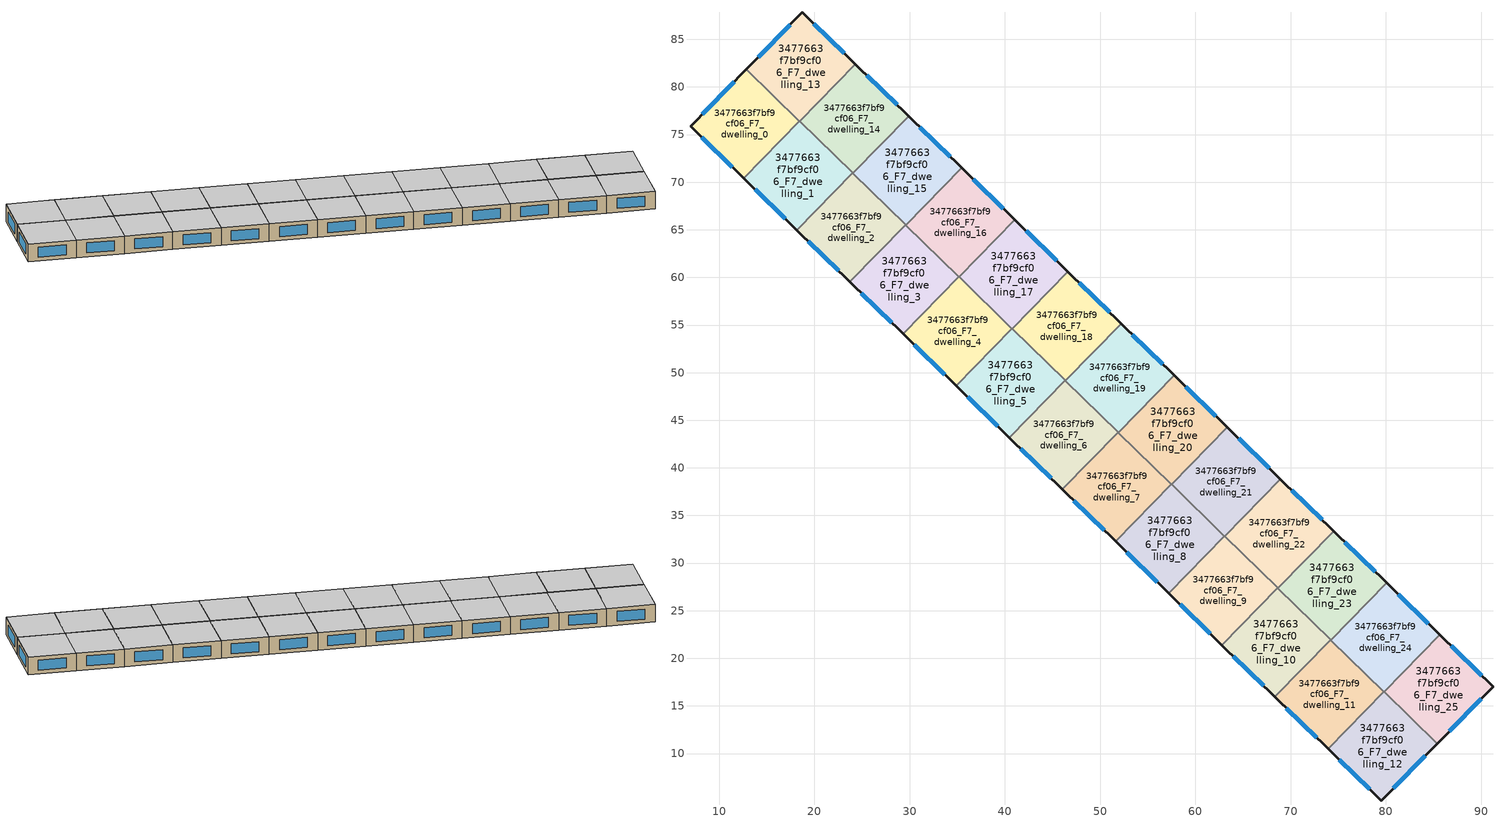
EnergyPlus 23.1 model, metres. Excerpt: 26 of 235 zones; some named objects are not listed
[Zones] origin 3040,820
3477663f7bf9cf06_F7_dwelling_0
 floor to 3477663f7bf9cf06_F6_dwelling_0 (EU_floor_Construction): 18.42,76.42 12.57,70.42 6.98,75.88 12.86,81.85 z21
 wall outside (EU_wall_Construction): 12.86,81.85 6.98,75.88 12.57,70.42 z21:24
 wall to 3477663f7bf9cf06_F7_dwelling_1 (EU_wall_Construction): 12.57,70.42 18.42,76.42 z21:24
 wall to 3477663f7bf9cf06_F7_dwelling_13 (EU_wall_Construction): 18.42,76.42 12.86,81.85 z21:24
 window (EU_Window_Construction): 8.18,74.71 11.37,71.59 / 11.6,80.57 8.24,77.16 z21.64:23.36
 ceiling to 3477663f7bf9cf06_F8_dwelling_0 (EU_floor_Construction): 12.57,70.42 18.42,76.42 12.86,81.85 6.98,75.88 z24
3477663f7bf9cf06_F7_dwelling_1
 floor to 3477663f7bf9cf06_F6_dwelling_1 (EU_floor_Construction): 24,70.97 18.15,64.97 12.57,70.42 18.42,76.42 z21
 wall outside (EU_wall_Construction): 12.57,70.42 18.15,64.97 z21:24
 wall to 3477663f7bf9cf06_F7_dwelling_2 (EU_wall_Construction): 18.15,64.97 24,70.97 z21:24
 wall to 3477663f7bf9cf06_F7_dwelling_14 (EU_wall_Construction): 24,70.97 18.45,76.39 z21:24
 wall to 3477663f7bf9cf06_F7_dwelling_13 (EU_wall_Construction): 18.45,76.39 18.42,76.42 z21:24
 window (EU_Window_Construction): 13.76,69.26 16.95,66.14 z21.64:23.36
 ceiling to 3477663f7bf9cf06_F8_dwelling_1 (EU_floor_Construction): 18.15,64.97 24,70.97 18.42,76.42 12.57,70.42 z24
3477663f7bf9cf06_F7_dwelling_10
 floor to 3477663f7bf9cf06_F6_dwelling_10 (EU_floor_Construction): 74.21,21.94 68.35,15.95 62.77,21.4 68.63,27.39 z21
 wall outside (EU_wall_Construction): 62.77,21.4 68.35,15.95 z21:24
 wall to 3477663f7bf9cf06_F7_dwelling_11 (EU_wall_Construction): 68.35,15.95 74.21,21.94 z21:24
 wall to 3477663f7bf9cf06_F7_dwelling_9 (EU_wall_Construction): 68.63,27.39 62.77,21.4 z21:24
 wall to 3477663f7bf9cf06_F7_dwelling_23 (EU_wall_Construction): 74.21,21.94 68.65,27.37 z21:24
 wall to 3477663f7bf9cf06_F7_dwelling_22 (EU_wall_Construction): 68.65,27.37 68.63,27.39 z21:24
 window (EU_Window_Construction): 63.97,20.23 67.16,17.11 z21.64:23.36
 ceiling to 3477663f7bf9cf06_F8_dwelling_10 (EU_floor_Construction): 68.35,15.95 74.21,21.94 68.63,27.39 62.77,21.4 z24
3477663f7bf9cf06_F7_dwelling_11
 floor to 3477663f7bf9cf06_F6_dwelling_11 (EU_floor_Construction): 79.78,16.5 73.93,10.5 68.35,15.95 74.21,21.94 z21
 wall outside (EU_wall_Construction): 68.35,15.95 73.93,10.5 z21:24
 wall to 3477663f7bf9cf06_F7_dwelling_12 (EU_wall_Construction): 73.93,10.5 79.78,16.5 z21:24
 wall to 3477663f7bf9cf06_F7_dwelling_24 (EU_wall_Construction): 79.78,16.5 74.23,21.92 z21:24
 wall to 3477663f7bf9cf06_F7_dwelling_23 (EU_wall_Construction): 74.23,21.92 74.21,21.94 z21:24
 window (EU_Window_Construction): 69.55,14.78 72.73,11.67 z21.64:23.36
 ceiling to 3477663f7bf9cf06_F8_dwelling_11 (EU_floor_Construction): 73.93,10.5 79.78,16.5 74.21,21.94 68.35,15.95 z24
3477663f7bf9cf06_F7_dwelling_12
 floor to 3477663f7bf9cf06_F6_dwelling_12 (EU_floor_Construction): 85.37,11.04 79.49,5.07 73.93,10.5 79.78,16.5 z21
 wall outside (EU_wall_Construction): 73.93,10.5 79.49,5.07 85.37,11.04 z21:24
 wall to 3477663f7bf9cf06_F7_dwelling_25 (EU_wall_Construction): 85.37,11.04 79.81,16.47 z21:24
 wall to 3477663f7bf9cf06_F7_dwelling_24 (EU_wall_Construction): 79.81,16.47 79.78,16.5 z21:24
 window (EU_Window_Construction): 80.75,6.34 84.11,9.76 / 75.12,9.34 78.3,6.23 z21.64:23.36
 ceiling to 3477663f7bf9cf06_F8_dwelling_12 (EU_floor_Construction): 79.49,5.07 85.37,11.04 79.78,16.5 73.93,10.5 z24
3477663f7bf9cf06_F7_dwelling_13
 floor to 3477663f7bf9cf06_F6_dwelling_13 (EU_floor_Construction): 24.3,82.39 18.45,76.39 12.86,81.85 18.74,87.82 z21
 wall outside (EU_wall_Construction): 24.3,82.39 18.74,87.82 12.86,81.85 z21:24
 wall to 3477663f7bf9cf06_F7_dwelling_14 (EU_wall_Construction): 18.45,76.39 24.3,82.39 z21:24
 window (EU_Window_Construction): 17.48,86.54 14.12,83.13 / 23.11,83.55 19.93,86.66 z21.64:23.36
 ceiling to 3477663f7bf9cf06_F8_dwelling_13 (EU_floor_Construction): 18.45,76.39 24.3,82.39 18.74,87.82 12.86,81.85 z24
3477663f7bf9cf06_F7_dwelling_14
 floor to 3477663f7bf9cf06_F6_dwelling_14 (EU_floor_Construction): 29.88,76.94 24.03,70.95 18.45,76.39 24.3,82.39 z21
 wall outside (EU_wall_Construction): 29.88,76.94 24.3,82.39 z21:24
 wall to 3477663f7bf9cf06_F7_dwelling_15 (EU_wall_Construction): 24.03,70.95 29.88,76.94 z21:24
 wall to 3477663f7bf9cf06_F7_dwelling_2 (EU_wall_Construction): 24,70.97 24.03,70.95 z21:24
 window (EU_Window_Construction): 28.69,78.11 25.5,81.22 z21.64:23.36
 ceiling to 3477663f7bf9cf06_F8_dwelling_14 (EU_floor_Construction): 24.03,70.95 29.88,76.94 24.3,82.39 18.45,76.39 z24
3477663f7bf9cf06_F7_dwelling_15
 floor to 3477663f7bf9cf06_F6_dwelling_15 (EU_floor_Construction): 35.46,71.49 29.6,65.5 24.03,70.95 29.88,76.94 z21
 wall outside (EU_wall_Construction): 35.46,71.49 29.88,76.94 z21:24
 wall to 3477663f7bf9cf06_F7_dwelling_16 (EU_wall_Construction): 29.6,65.5 35.46,71.49 z21:24
 wall to 3477663f7bf9cf06_F7_dwelling_2 (EU_wall_Construction): 24.03,70.95 29.58,65.52 z21:24
 wall to 3477663f7bf9cf06_F7_dwelling_3 (EU_wall_Construction): 29.58,65.52 29.6,65.5 z21:24
 window (EU_Window_Construction): 34.26,72.66 31.08,75.77 z21.64:23.36
 ceiling to 3477663f7bf9cf06_F8_dwelling_15 (EU_floor_Construction): 29.6,65.5 35.46,71.49 29.88,76.94 24.03,70.95 z24
3477663f7bf9cf06_F7_dwelling_16
 floor to 3477663f7bf9cf06_F6_dwelling_16 (EU_floor_Construction): 41.04,66.04 35.18,60.05 29.6,65.5 35.46,71.49 z21
 wall outside (EU_wall_Construction): 41.04,66.04 35.46,71.49 z21:24
 wall to 3477663f7bf9cf06_F7_dwelling_17 (EU_wall_Construction): 35.18,60.05 41.04,66.04 z21:24
 wall to 3477663f7bf9cf06_F7_dwelling_3 (EU_wall_Construction): 29.6,65.5 35.16,60.07 z21:24
 wall to 3477663f7bf9cf06_F7_dwelling_4 (EU_wall_Construction): 35.16,60.07 35.18,60.05 z21:24
 window (EU_Window_Construction): 39.84,67.21 36.65,70.33 z21.64:23.36
 ceiling to 3477663f7bf9cf06_F8_dwelling_16 (EU_floor_Construction): 35.18,60.05 41.04,66.04 35.46,71.49 29.6,65.5 z24
3477663f7bf9cf06_F7_dwelling_17
 floor to 3477663f7bf9cf06_F6_dwelling_17 (EU_floor_Construction): 46.61,60.6 40.76,54.6 35.18,60.05 41.04,66.04 z21
 wall outside (EU_wall_Construction): 46.61,60.6 41.04,66.04 z21:24
 wall to 3477663f7bf9cf06_F7_dwelling_18 (EU_wall_Construction): 40.76,54.6 46.61,60.6 z21:24
 wall to 3477663f7bf9cf06_F7_dwelling_4 (EU_wall_Construction): 35.18,60.05 40.74,54.63 z21:24
 wall to 3477663f7bf9cf06_F7_dwelling_5 (EU_wall_Construction): 40.74,54.63 40.76,54.6 z21:24
 window (EU_Window_Construction): 45.42,61.76 42.23,64.88 z21.64:23.36
 ceiling to 3477663f7bf9cf06_F8_dwelling_17 (EU_floor_Construction): 40.76,54.6 46.61,60.6 41.04,66.04 35.18,60.05 z24
3477663f7bf9cf06_F7_dwelling_18
 floor to 3477663f7bf9cf06_F6_dwelling_18 (EU_floor_Construction): 52.19,55.15 46.34,49.16 40.76,54.6 46.61,60.6 z21
 wall outside (EU_wall_Construction): 52.19,55.15 46.61,60.6 z21:24
 wall to 3477663f7bf9cf06_F7_dwelling_19 (EU_wall_Construction): 46.34,49.16 52.19,55.15 z21:24
 wall to 3477663f7bf9cf06_F7_dwelling_5 (EU_wall_Construction): 40.76,54.6 46.32,49.18 z21:24
 wall to 3477663f7bf9cf06_F7_dwelling_6 (EU_wall_Construction): 46.32,49.18 46.34,49.16 z21:24
 window (EU_Window_Construction): 51,56.32 47.81,59.43 z21.64:23.36
 ceiling to 3477663f7bf9cf06_F8_dwelling_18 (EU_floor_Construction): 46.34,49.16 52.19,55.15 46.61,60.6 40.76,54.6 z24
3477663f7bf9cf06_F7_dwelling_19
 floor to 3477663f7bf9cf06_F6_dwelling_19 (EU_floor_Construction): 57.77,49.7 51.92,43.71 46.34,49.16 52.19,55.15 z21
 wall outside (EU_wall_Construction): 57.77,49.7 52.19,55.15 z21:24
 wall to 3477663f7bf9cf06_F7_dwelling_20 (EU_wall_Construction): 51.92,43.71 57.77,49.7 z21:24
 wall to 3477663f7bf9cf06_F7_dwelling_6 (EU_wall_Construction): 46.34,49.16 51.89,43.73 z21:24
 wall to 3477663f7bf9cf06_F7_dwelling_7 (EU_wall_Construction): 51.89,43.73 51.92,43.71 z21:24
 window (EU_Window_Construction): 56.58,50.87 53.39,53.98 z21.64:23.36
 ceiling to 3477663f7bf9cf06_F8_dwelling_19 (EU_floor_Construction): 51.92,43.71 57.77,49.7 52.19,55.15 46.34,49.16 z24
3477663f7bf9cf06_F7_dwelling_2
 floor to 3477663f7bf9cf06_F6_dwelling_2 (EU_floor_Construction): 29.58,65.52 23.73,59.53 18.15,64.97 24,70.97 z21
 wall outside (EU_wall_Construction): 18.15,64.97 23.73,59.53 z21:24
 wall to 3477663f7bf9cf06_F7_dwelling_3 (EU_wall_Construction): 23.73,59.53 29.58,65.52 z21:24
 window (EU_Window_Construction): 19.34,63.81 22.53,60.69 z21.64:23.36
 ceiling to 3477663f7bf9cf06_F8_dwelling_2 (EU_floor_Construction): 23.73,59.53 29.58,65.52 24,70.97 18.15,64.97 z24
3477663f7bf9cf06_F7_dwelling_20
 floor to 3477663f7bf9cf06_F6_dwelling_20 (EU_floor_Construction): 63.35,44.26 57.5,38.26 51.92,43.71 57.77,49.7 z21
 wall outside (EU_wall_Construction): 63.35,44.26 57.77,49.7 z21:24
 wall to 3477663f7bf9cf06_F7_dwelling_21 (EU_wall_Construction): 57.5,38.26 63.35,44.26 z21:24
 wall to 3477663f7bf9cf06_F7_dwelling_7 (EU_wall_Construction): 51.92,43.71 57.47,38.29 z21:24
 wall to 3477663f7bf9cf06_F7_dwelling_8 (EU_wall_Construction): 57.47,38.29 57.5,38.26 z21:24
 window (EU_Window_Construction): 62.16,45.42 58.97,48.54 z21.64:23.36
 ceiling to 3477663f7bf9cf06_F8_dwelling_20 (EU_floor_Construction): 57.5,38.26 63.35,44.26 57.77,49.7 51.92,43.71 z24
3477663f7bf9cf06_F7_dwelling_21
 floor to 3477663f7bf9cf06_F6_dwelling_21 (EU_floor_Construction): 68.93,38.81 63.07,32.81 57.5,38.26 63.35,44.26 z21
 wall outside (EU_wall_Construction): 68.93,38.81 63.35,44.26 z21:24
 wall to 3477663f7bf9cf06_F7_dwelling_22 (EU_wall_Construction): 63.07,32.81 68.93,38.81 z21:24
 wall to 3477663f7bf9cf06_F7_dwelling_8 (EU_wall_Construction): 57.5,38.26 63.05,32.84 z21:24
 wall to 3477663f7bf9cf06_F7_dwelling_9 (EU_wall_Construction): 63.05,32.84 63.07,32.81 z21:24
 window (EU_Window_Construction): 67.73,39.97 64.54,43.09 z21.64:23.36
 ceiling to 3477663f7bf9cf06_F8_dwelling_21 (EU_floor_Construction): 63.07,32.81 68.93,38.81 63.35,44.26 57.5,38.26 z24
3477663f7bf9cf06_F7_dwelling_22
 floor to 3477663f7bf9cf06_F6_dwelling_22 (EU_floor_Construction): 74.51,33.36 68.65,27.37 63.07,32.81 68.93,38.81 z21
 wall outside (EU_wall_Construction): 74.51,33.36 68.93,38.81 z21:24
 wall to 3477663f7bf9cf06_F7_dwelling_23 (EU_wall_Construction): 68.65,27.37 74.51,33.36 z21:24
 wall to 3477663f7bf9cf06_F7_dwelling_9 (EU_wall_Construction): 63.07,32.81 68.63,27.39 z21:24
 window (EU_Window_Construction): 73.31,34.53 70.12,37.64 z21.64:23.36
 ceiling to 3477663f7bf9cf06_F8_dwelling_22 (EU_floor_Construction): 68.65,27.37 74.51,33.36 68.93,38.81 63.07,32.81 z24
3477663f7bf9cf06_F7_dwelling_23
 floor to 3477663f7bf9cf06_F6_dwelling_23 (EU_floor_Construction): 80.08,27.91 74.23,21.92 68.65,27.37 74.51,33.36 z21
 wall outside (EU_wall_Construction): 80.08,27.91 74.51,33.36 z21:24
 wall to 3477663f7bf9cf06_F7_dwelling_24 (EU_wall_Construction): 74.23,21.92 80.08,27.91 z21:24
 window (EU_Window_Construction): 78.89,29.08 75.7,32.19 z21.64:23.36
 ceiling to 3477663f7bf9cf06_F8_dwelling_23 (EU_floor_Construction): 74.23,21.92 80.08,27.91 74.51,33.36 68.65,27.37 z24
3477663f7bf9cf06_F7_dwelling_24
 floor to 3477663f7bf9cf06_F6_dwelling_24 (EU_floor_Construction): 85.66,22.47 79.81,16.47 74.23,21.92 80.08,27.91 z21
 wall outside (EU_wall_Construction): 85.66,22.47 80.08,27.91 z21:24
 wall to 3477663f7bf9cf06_F7_dwelling_25 (EU_wall_Construction): 79.81,16.47 85.66,22.47 z21:24
 window (EU_Window_Construction): 84.47,23.63 81.28,26.75 z21.64:23.36
 ceiling to 3477663f7bf9cf06_F8_dwelling_24 (EU_floor_Construction): 79.81,16.47 85.66,22.47 80.08,27.91 74.23,21.92 z24
3477663f7bf9cf06_F7_dwelling_25
 floor to 3477663f7bf9cf06_F6_dwelling_25 (EU_floor_Construction): 91.25,17.01 85.37,11.04 79.81,16.47 85.66,22.47 z21
 wall outside (EU_wall_Construction): 85.37,11.04 91.25,17.01 85.66,22.47 z21:24
 window (EU_Window_Construction): 86.63,12.32 89.99,15.73 / 90.06,18.18 86.86,21.3 z21.64:23.36
 ceiling to 3477663f7bf9cf06_F8_dwelling_25 (EU_floor_Construction): 85.37,11.04 91.25,17.01 85.66,22.47 79.81,16.47 z24
3477663f7bf9cf06_F7_dwelling_3
 floor to 3477663f7bf9cf06_F6_dwelling_3 (EU_floor_Construction): 35.16,60.08 29.3,54.08 23.73,59.53 29.58,65.52 z21
 wall outside (EU_wall_Construction): 23.73,59.53 29.3,54.08 z21:24
 wall to 3477663f7bf9cf06_F7_dwelling_4 (EU_wall_Construction): 29.3,54.08 35.16,60.08 z21:24
 window (EU_Window_Construction): 24.92,58.36 28.11,55.25 z21.64:23.36
 ceiling to 3477663f7bf9cf06_F8_dwelling_3 (EU_floor_Construction): 29.3,54.08 35.16,60.08 29.58,65.52 23.73,59.53 z24
3477663f7bf9cf06_F7_dwelling_4
 floor to 3477663f7bf9cf06_F6_dwelling_4 (EU_floor_Construction): 40.74,54.63 34.88,48.63 29.3,54.08 35.16,60.08 z21
 wall outside (EU_wall_Construction): 29.3,54.08 34.88,48.63 z21:24
 wall to 3477663f7bf9cf06_F7_dwelling_5 (EU_wall_Construction): 34.88,48.63 40.74,54.63 z21:24
 window (EU_Window_Construction): 30.5,52.91 33.69,49.8 z21.64:23.36
 ceiling to 3477663f7bf9cf06_F8_dwelling_4 (EU_floor_Construction): 34.88,48.63 40.74,54.63 35.16,60.08 29.3,54.08 z24
3477663f7bf9cf06_F7_dwelling_5
 floor to 3477663f7bf9cf06_F6_dwelling_5 (EU_floor_Construction): 46.32,49.18 40.46,43.18 34.88,48.63 40.74,54.63 z21
 wall outside (EU_wall_Construction): 34.88,48.63 40.46,43.18 z21:24
 wall to 3477663f7bf9cf06_F7_dwelling_6 (EU_wall_Construction): 40.46,43.18 46.32,49.18 z21:24
 window (EU_Window_Construction): 36.08,47.47 39.27,44.35 z21.64:23.36
 ceiling to 3477663f7bf9cf06_F8_dwelling_5 (EU_floor_Construction): 40.46,43.18 46.32,49.18 40.74,54.63 34.88,48.63 z24
3477663f7bf9cf06_F7_dwelling_6
 floor to 3477663f7bf9cf06_F6_dwelling_6 (EU_floor_Construction): 51.89,43.73 46.04,37.74 40.46,43.18 46.32,49.18 z21
 wall outside (EU_wall_Construction): 40.46,43.18 46.04,37.74 z21:24
 wall to 3477663f7bf9cf06_F7_dwelling_7 (EU_wall_Construction): 46.04,37.74 51.89,43.73 z21:24
 window (EU_Window_Construction): 41.65,42.02 44.84,38.9 z21.64:23.36
 ceiling to 3477663f7bf9cf06_F8_dwelling_6 (EU_floor_Construction): 46.04,37.74 51.89,43.73 46.32,49.18 40.46,43.18 z24
3477663f7bf9cf06_F7_dwelling_7
 floor to 3477663f7bf9cf06_F6_dwelling_7 (EU_floor_Construction): 57.47,38.29 51.62,32.29 46.04,37.74 51.89,43.73 z21
 wall outside (EU_wall_Construction): 46.04,37.74 51.62,32.29 z21:24
 wall to 3477663f7bf9cf06_F7_dwelling_8 (EU_wall_Construction): 51.62,32.29 57.47,38.29 z21:24
 window (EU_Window_Construction): 47.23,36.57 50.42,33.46 z21.64:23.36
 ceiling to 3477663f7bf9cf06_F8_dwelling_7 (EU_floor_Construction): 51.62,32.29 57.47,38.29 51.89,43.73 46.04,37.74 z24
3477663f7bf9cf06_F7_dwelling_8
 floor to 3477663f7bf9cf06_F6_dwelling_8 (EU_floor_Construction): 63.05,32.84 57.2,26.84 51.62,32.29 57.47,38.29 z21
 wall outside (EU_wall_Construction): 51.62,32.29 57.2,26.84 z21:24
 wall to 3477663f7bf9cf06_F7_dwelling_9 (EU_wall_Construction): 57.2,26.84 63.05,32.84 z21:24
 window (EU_Window_Construction): 52.81,31.12 56,28.01 z21.64:23.36
 ceiling to 3477663f7bf9cf06_F8_dwelling_8 (EU_floor_Construction): 57.2,26.84 63.05,32.84 57.47,38.29 51.62,32.29 z24
3477663f7bf9cf06_F7_dwelling_9
 floor to 3477663f7bf9cf06_F6_dwelling_9 (EU_floor_Construction): 68.63,27.39 62.77,21.4 57.2,26.84 63.05,32.84 z21
 wall outside (EU_wall_Construction): 57.2,26.84 62.77,21.4 z21:24
 window (EU_Window_Construction): 58.39,25.68 61.58,22.56 z21.64:23.36
 ceiling to 3477663f7bf9cf06_F8_dwelling_9 (EU_floor_Construction): 62.77,21.4 68.63,27.39 63.05,32.84 57.2,26.84 z24
[Building]
EU S2 Campaign: North Axis=0; Terrain=City; Solar Distribution=FullExterior
[Site:Location]
Yerevan-Zvartnots.Intl.AP: Latitude=40.15; Longitude=44.383; Time Zone=4; Elevation=854
[SizingPeriod:WeatherFileDays]
AnnualSizingPeriod: Begin Month=1; Begin Day of Month=1; End Month=12; End Day of Month=31; Day of Week for Start Day=Monday; Use Weather File Daylight Saving Period=No; Use Weather File Rain and Snow Indicators=No
[MATERIAL]
EU_InternalMass_Material: Roughness=MediumRough; Thickness=0.1; Conductivity=1; Density=1800; Specific Heat=900; Thermal Absorptance=0.9; Solar Absorptance=0.7; Visible Absorptance=0.7
[MATERIAL:NOMASS] Roughness=MediumRough; Thermal Absorptance=0.9; Solar Absorptance=0.7; Visible Absorptance=0.7
Name | Thermal Resistance
EU_wall_NoMass | 1.05043
EU_floor_NoMass | 0.478065
[WINDOWMATERIAL:SIMPLEGLAZINGSYSTEM]
EU_Window_SimpleGlazing: UFactor=2.5566; Solar Heat Gain Coefficient=0.75; Visible Transmittance=0.75
[CONSTRUCTION]
EU_wall_Construction: EU_wall_NoMass
EU_floor_Construction: EU_floor_NoMass
EU_Window_Construction: EU_Window_SimpleGlazing
EU_InternalMass_Construction: EU_InternalMass_Material
[ZONE] Type=1; Multiplier=1; Ceiling Height=autocalculate; Floor Area=autocalculate; Part of Total Floor Area=Yes
Name | Volume
3477663f7bf9cf06_F7_dwelling_0 | 195.994
3477663f7bf9cf06_F7_dwelling_1; 3477663f7bf9cf06_F7_dwelling_14; 3477663f7bf9cf06_F7_dwelling_16; 3477663f7bf9cf06_F7_dwelling_17; 3477663f7bf9cf06_F7_dwelling_19; 3477663f7bf9cf06_F7_dwelling_20; 3477663f7bf9cf06_F7_dwelling_21; 3477663f7bf9cf06_F7_dwelling_22; 3477663f7bf9cf06_F7_dwelling_23; 3477663f7bf9cf06_F7_dwelling_24; 3477663f7bf9cf06_F7_dwelling_3; 3477663f7bf9cf06_F7_dwelling_9 | 195.981
3477663f7bf9cf06_F7_dwelling_10; 3477663f7bf9cf06_F7_dwelling_11; 3477663f7bf9cf06_F7_dwelling_6; 3477663f7bf9cf06_F7_dwelling_7 | 195.998
3477663f7bf9cf06_F7_dwelling_12 | 195.992
3477663f7bf9cf06_F7_dwelling_13 | 195.993
3477663f7bf9cf06_F7_dwelling_15 | 195.964
3477663f7bf9cf06_F7_dwelling_18 | 195.999
3477663f7bf9cf06_F7_dwelling_2; 3477663f7bf9cf06_F7_dwelling_8 | 195.98
3477663f7bf9cf06_F7_dwelling_25 | 195.976
3477663f7bf9cf06_F7_dwelling_4 | 196.016
3477663f7bf9cf06_F7_dwelling_5 | 195.997
[INTERNALMASS] Construction=EU_InternalMass_Construction
Name | Zone or ZoneList | Surface Area
3477663f7bf9cf06_F7_dwelling_0_EU_InternalMass | 3477663f7bf9cf06_F7_dwelling_0 | 65.3311
3477663f7bf9cf06_F7_dwelling_1_EU_InternalMass | 3477663f7bf9cf06_F7_dwelling_1 | 65.327
3477663f7bf9cf06_F7_dwelling_2_EU_InternalMass | 3477663f7bf9cf06_F7_dwelling_2 | 65.3268
3477663f7bf9cf06_F7_dwelling_3_EU_InternalMass | 3477663f7bf9cf06_F7_dwelling_3 | 65.3268
3477663f7bf9cf06_F7_dwelling_4_EU_InternalMass | 3477663f7bf9cf06_F7_dwelling_4 | 65.3384
3477663f7bf9cf06_F7_dwelling_5_EU_InternalMass | 3477663f7bf9cf06_F7_dwelling_5 | 65.3323
3477663f7bf9cf06_F7_dwelling_6_EU_InternalMass | 3477663f7bf9cf06_F7_dwelling_6 | 65.3326
3477663f7bf9cf06_F7_dwelling_7_EU_InternalMass | 3477663f7bf9cf06_F7_dwelling_7 | 65.3327
3477663f7bf9cf06_F7_dwelling_8_EU_InternalMass | 3477663f7bf9cf06_F7_dwelling_8 | 65.3268
3477663f7bf9cf06_F7_dwelling_9_EU_InternalMass | 3477663f7bf9cf06_F7_dwelling_9 | 65.3268
3477663f7bf9cf06_F7_dwelling_10_EU_InternalMass | 3477663f7bf9cf06_F7_dwelling_10 | 65.3327
3477663f7bf9cf06_F7_dwelling_11_EU_InternalMass | 3477663f7bf9cf06_F7_dwelling_11 | 65.3326
3477663f7bf9cf06_F7_dwelling_12_EU_InternalMass | 3477663f7bf9cf06_F7_dwelling_12 | 65.3307
3477663f7bf9cf06_F7_dwelling_13_EU_InternalMass | 3477663f7bf9cf06_F7_dwelling_13 | 65.3311
3477663f7bf9cf06_F7_dwelling_14_EU_InternalMass | 3477663f7bf9cf06_F7_dwelling_14 | 65.327
3477663f7bf9cf06_F7_dwelling_15_EU_InternalMass | 3477663f7bf9cf06_F7_dwelling_15 | 65.3213
3477663f7bf9cf06_F7_dwelling_16_EU_InternalMass | 3477663f7bf9cf06_F7_dwelling_16 | 65.327
3477663f7bf9cf06_F7_dwelling_17_EU_InternalMass | 3477663f7bf9cf06_F7_dwelling_17 | 65.3268
3477663f7bf9cf06_F7_dwelling_18_EU_InternalMass | 3477663f7bf9cf06_F7_dwelling_18 | 65.333
3477663f7bf9cf06_F7_dwelling_19_EU_InternalMass | 3477663f7bf9cf06_F7_dwelling_19 | 65.327
3477663f7bf9cf06_F7_dwelling_20_EU_InternalMass | 3477663f7bf9cf06_F7_dwelling_20 | 65.3268
3477663f7bf9cf06_F7_dwelling_21_EU_InternalMass | 3477663f7bf9cf06_F7_dwelling_21 | 65.327
3477663f7bf9cf06_F7_dwelling_22_EU_InternalMass | 3477663f7bf9cf06_F7_dwelling_22 | 65.327
3477663f7bf9cf06_F7_dwelling_23_EU_InternalMass | 3477663f7bf9cf06_F7_dwelling_23 | 65.3268
3477663f7bf9cf06_F7_dwelling_24_EU_InternalMass | 3477663f7bf9cf06_F7_dwelling_24 | 65.327
3477663f7bf9cf06_F7_dwelling_25_EU_InternalMass | 3477663f7bf9cf06_F7_dwelling_25 | 65.3254
[OTHEREQUIPMENT] Fuel Type=Electricity; Design Level Calculation Method=Watts/Area; Power per Zone Floor Area=1; Fraction Latent=0; Fraction Radiant=0; Fraction Lost=0; Carbon Dioxide Generation Rate=0; EndUse Subcategory=EU_Step8_InternalGains
Name | Zone or ZoneList or Space or SpaceList | Schedule
EU_Step8_InternalGain_3477663f7bf9cf06_F7_dwelling_0_f000 | 3477663f7bf9cf06_F7_dwelling_0 | EU_Step8_GainSchedule_3477663f7bf9cf06_F7_dwelling_0_f000
EU_Step8_InternalGain_3477663f7bf9cf06_F7_dwelling_1_f000 | 3477663f7bf9cf06_F7_dwelling_1 | EU_Step8_GainSchedule_3477663f7bf9cf06_F7_dwelling_1_f000
EU_Step8_InternalGain_3477663f7bf9cf06_F7_dwelling_2_f000 | 3477663f7bf9cf06_F7_dwelling_2 | EU_Step8_GainSchedule_3477663f7bf9cf06_F7_dwelling_2_f000
EU_Step8_InternalGain_3477663f7bf9cf06_F7_dwelling_3_f000 | 3477663f7bf9cf06_F7_dwelling_3 | EU_Step8_GainSchedule_3477663f7bf9cf06_F7_dwelling_3_f000
EU_Step8_InternalGain_3477663f7bf9cf06_F7_dwelling_4_f000 | 3477663f7bf9cf06_F7_dwelling_4 | EU_Step8_GainSchedule_3477663f7bf9cf06_F7_dwelling_4_f000
EU_Step8_InternalGain_3477663f7bf9cf06_F7_dwelling_5_f000 | 3477663f7bf9cf06_F7_dwelling_5 | EU_Step8_GainSchedule_3477663f7bf9cf06_F7_dwelling_5_f000
EU_Step8_InternalGain_3477663f7bf9cf06_F7_dwelling_6_f000 | 3477663f7bf9cf06_F7_dwelling_6 | EU_Step8_GainSchedule_3477663f7bf9cf06_F7_dwelling_6_f000
EU_Step8_InternalGain_3477663f7bf9cf06_F7_dwelling_7_f000 | 3477663f7bf9cf06_F7_dwelling_7 | EU_Step8_GainSchedule_3477663f7bf9cf06_F7_dwelling_7_f000
EU_Step8_InternalGain_3477663f7bf9cf06_F7_dwelling_8_f000 | 3477663f7bf9cf06_F7_dwelling_8 | EU_Step8_GainSchedule_3477663f7bf9cf06_F7_dwelling_8_f000
EU_Step8_InternalGain_3477663f7bf9cf06_F7_dwelling_9_f000 | 3477663f7bf9cf06_F7_dwelling_9 | EU_Step8_GainSchedule_3477663f7bf9cf06_F7_dwelling_9_f000
EU_Step8_InternalGain_3477663f7bf9cf06_F7_dwelling_10_f000 | 3477663f7bf9cf06_F7_dwelling_10 | EU_Step8_GainSchedule_3477663f7bf9cf06_F7_dwelling_10_f000
EU_Step8_InternalGain_3477663f7bf9cf06_F7_dwelling_11_f000 | 3477663f7bf9cf06_F7_dwelling_11 | EU_Step8_GainSchedule_3477663f7bf9cf06_F7_dwelling_11_f000
EU_Step8_InternalGain_3477663f7bf9cf06_F7_dwelling_12_f000 | 3477663f7bf9cf06_F7_dwelling_12 | EU_Step8_GainSchedule_3477663f7bf9cf06_F7_dwelling_12_f000
EU_Step8_InternalGain_3477663f7bf9cf06_F7_dwelling_13_f000 | 3477663f7bf9cf06_F7_dwelling_13 | EU_Step8_GainSchedule_3477663f7bf9cf06_F7_dwelling_13_f000
EU_Step8_InternalGain_3477663f7bf9cf06_F7_dwelling_14_f000 | 3477663f7bf9cf06_F7_dwelling_14 | EU_Step8_GainSchedule_3477663f7bf9cf06_F7_dwelling_14_f000
EU_Step8_InternalGain_3477663f7bf9cf06_F7_dwelling_15_f000 | 3477663f7bf9cf06_F7_dwelling_15 | EU_Step8_GainSchedule_3477663f7bf9cf06_F7_dwelling_15_f000
EU_Step8_InternalGain_3477663f7bf9cf06_F7_dwelling_16_f000 | 3477663f7bf9cf06_F7_dwelling_16 | EU_Step8_GainSchedule_3477663f7bf9cf06_F7_dwelling_16_f000
EU_Step8_InternalGain_3477663f7bf9cf06_F7_dwelling_17_f000 | 3477663f7bf9cf06_F7_dwelling_17 | EU_Step8_GainSchedule_3477663f7bf9cf06_F7_dwelling_17_f000
EU_Step8_InternalGain_3477663f7bf9cf06_F7_dwelling_18_f000 | 3477663f7bf9cf06_F7_dwelling_18 | EU_Step8_GainSchedule_3477663f7bf9cf06_F7_dwelling_18_f000
EU_Step8_InternalGain_3477663f7bf9cf06_F7_dwelling_19_f000 | 3477663f7bf9cf06_F7_dwelling_19 | EU_Step8_GainSchedule_3477663f7bf9cf06_F7_dwelling_19_f000
EU_Step8_InternalGain_3477663f7bf9cf06_F7_dwelling_20_f000 | 3477663f7bf9cf06_F7_dwelling_20 | EU_Step8_GainSchedule_3477663f7bf9cf06_F7_dwelling_20_f000
EU_Step8_InternalGain_3477663f7bf9cf06_F7_dwelling_21_f000 | 3477663f7bf9cf06_F7_dwelling_21 | EU_Step8_GainSchedule_3477663f7bf9cf06_F7_dwelling_21_f000
EU_Step8_InternalGain_3477663f7bf9cf06_F7_dwelling_22_f000 | 3477663f7bf9cf06_F7_dwelling_22 | EU_Step8_GainSchedule_3477663f7bf9cf06_F7_dwelling_22_f000
EU_Step8_InternalGain_3477663f7bf9cf06_F7_dwelling_23_f000 | 3477663f7bf9cf06_F7_dwelling_23 | EU_Step8_GainSchedule_3477663f7bf9cf06_F7_dwelling_23_f000
EU_Step8_InternalGain_3477663f7bf9cf06_F7_dwelling_24_f000 | 3477663f7bf9cf06_F7_dwelling_24 | EU_Step8_GainSchedule_3477663f7bf9cf06_F7_dwelling_24_f000
EU_Step8_InternalGain_3477663f7bf9cf06_F7_dwelling_25_f000 | 3477663f7bf9cf06_F7_dwelling_25 | EU_Step8_GainSchedule_3477663f7bf9cf06_F7_dwelling_25_f000
[ZONEVENTILATION:DESIGNFLOWRATE] Schedule=EU_AlwaysOn; Design Flow Rate Calculation Method=AirChanges/Hour; Air Changes per Hour=0.557805; Ventilation Type=Natural; Fan Pressure Rise=0; Fan Total Efficiency=1; Constant Term Coefficient=1; Temperature Term Coefficient=0; Velocity Term Coefficient=0; Velocity Squared Term Coefficient=0; Minimum Indoor Temperature=-100; Maximum Indoor Temperature=100; Delta Temperature=-100; Minimum Outdoor Temperature=-100; Maximum Outdoor Temperature=100; Maximum Wind Speed=40
Name | Zone or ZoneList or Space or SpaceList
EU_ConstantAir_3477663f7bf9cf06_F7_dwelling_0 | 3477663f7bf9cf06_F7_dwelling_0
EU_ConstantAir_3477663f7bf9cf06_F7_dwelling_1 | 3477663f7bf9cf06_F7_dwelling_1
EU_ConstantAir_3477663f7bf9cf06_F7_dwelling_2 | 3477663f7bf9cf06_F7_dwelling_2
EU_ConstantAir_3477663f7bf9cf06_F7_dwelling_3 | 3477663f7bf9cf06_F7_dwelling_3
EU_ConstantAir_3477663f7bf9cf06_F7_dwelling_4 | 3477663f7bf9cf06_F7_dwelling_4
EU_ConstantAir_3477663f7bf9cf06_F7_dwelling_5 | 3477663f7bf9cf06_F7_dwelling_5
EU_ConstantAir_3477663f7bf9cf06_F7_dwelling_6 | 3477663f7bf9cf06_F7_dwelling_6
EU_ConstantAir_3477663f7bf9cf06_F7_dwelling_7 | 3477663f7bf9cf06_F7_dwelling_7
EU_ConstantAir_3477663f7bf9cf06_F7_dwelling_8 | 3477663f7bf9cf06_F7_dwelling_8
EU_ConstantAir_3477663f7bf9cf06_F7_dwelling_9 | 3477663f7bf9cf06_F7_dwelling_9
EU_ConstantAir_3477663f7bf9cf06_F7_dwelling_10 | 3477663f7bf9cf06_F7_dwelling_10
EU_ConstantAir_3477663f7bf9cf06_F7_dwelling_11 | 3477663f7bf9cf06_F7_dwelling_11
EU_ConstantAir_3477663f7bf9cf06_F7_dwelling_12 | 3477663f7bf9cf06_F7_dwelling_12
EU_ConstantAir_3477663f7bf9cf06_F7_dwelling_13 | 3477663f7bf9cf06_F7_dwelling_13
EU_ConstantAir_3477663f7bf9cf06_F7_dwelling_14 | 3477663f7bf9cf06_F7_dwelling_14
EU_ConstantAir_3477663f7bf9cf06_F7_dwelling_15 | 3477663f7bf9cf06_F7_dwelling_15
EU_ConstantAir_3477663f7bf9cf06_F7_dwelling_16 | 3477663f7bf9cf06_F7_dwelling_16
EU_ConstantAir_3477663f7bf9cf06_F7_dwelling_17 | 3477663f7bf9cf06_F7_dwelling_17
EU_ConstantAir_3477663f7bf9cf06_F7_dwelling_18 | 3477663f7bf9cf06_F7_dwelling_18
EU_ConstantAir_3477663f7bf9cf06_F7_dwelling_19 | 3477663f7bf9cf06_F7_dwelling_19
EU_ConstantAir_3477663f7bf9cf06_F7_dwelling_20 | 3477663f7bf9cf06_F7_dwelling_20
EU_ConstantAir_3477663f7bf9cf06_F7_dwelling_21 | 3477663f7bf9cf06_F7_dwelling_21
EU_ConstantAir_3477663f7bf9cf06_F7_dwelling_22 | 3477663f7bf9cf06_F7_dwelling_22
EU_ConstantAir_3477663f7bf9cf06_F7_dwelling_23 | 3477663f7bf9cf06_F7_dwelling_23
EU_ConstantAir_3477663f7bf9cf06_F7_dwelling_24 | 3477663f7bf9cf06_F7_dwelling_24
EU_ConstantAir_3477663f7bf9cf06_F7_dwelling_25 | 3477663f7bf9cf06_F7_dwelling_25
[HVACTEMPLATE:ZONE:IDEALLOADSAIRSYSTEM] System Availability Schedule=EU_AlwaysOn; Maximum Heating Supply Air Temperature=50; Minimum Cooling Supply Air Temperature=13; Maximum Heating Supply Air Humidity Ratio=0.0156; Minimum Cooling Supply Air Humidity Ratio=0.0077; Heating Limit=NoLimit; Cooling Limit=NoLimit; Heating Availability Schedule=EU_AlwaysOn; Cooling Availability Schedule=EU_CoolingOff; Dehumidification Control Type=ConstantSensibleHeatRatio; Cooling Sensible Heat Ratio=0.7; Dehumidification Setpoint=60; Humidification Control Type=None; Humidification Setpoint=30; Outdoor Air Method=None; Outdoor Air Flow Rate per Person=0.00944; Outdoor Air Flow Rate per Zone Floor Area=0; Outdoor Air Flow Rate per Zone=0; Demand Controlled Ventilation Type=None; Outdoor Air Economizer Type=NoEconomizer; Heat Recovery Type=None; Sensible Heat Recovery Effectiveness=0.7; Latent Heat Recovery Effectiveness=0.65
Name | Template Thermostat
3477663f7bf9cf06_F7_dwelling_0 | EU_HeatOnly_3477663f7bf9cf06_F7_dwelling_0
3477663f7bf9cf06_F7_dwelling_1 | EU_HeatOnly_3477663f7bf9cf06_F7_dwelling_1
3477663f7bf9cf06_F7_dwelling_2 | EU_HeatOnly_3477663f7bf9cf06_F7_dwelling_2
3477663f7bf9cf06_F7_dwelling_3 | EU_HeatOnly_3477663f7bf9cf06_F7_dwelling_3
3477663f7bf9cf06_F7_dwelling_4 | EU_HeatOnly_3477663f7bf9cf06_F7_dwelling_4
3477663f7bf9cf06_F7_dwelling_5 | EU_HeatOnly_3477663f7bf9cf06_F7_dwelling_5
3477663f7bf9cf06_F7_dwelling_6 | EU_HeatOnly_3477663f7bf9cf06_F7_dwelling_6
3477663f7bf9cf06_F7_dwelling_7 | EU_HeatOnly_3477663f7bf9cf06_F7_dwelling_7
3477663f7bf9cf06_F7_dwelling_8 | EU_HeatOnly_3477663f7bf9cf06_F7_dwelling_8
3477663f7bf9cf06_F7_dwelling_9 | EU_HeatOnly_3477663f7bf9cf06_F7_dwelling_9
3477663f7bf9cf06_F7_dwelling_10 | EU_HeatOnly_3477663f7bf9cf06_F7_dwelling_10
3477663f7bf9cf06_F7_dwelling_11 | EU_HeatOnly_3477663f7bf9cf06_F7_dwelling_11
3477663f7bf9cf06_F7_dwelling_12 | EU_HeatOnly_3477663f7bf9cf06_F7_dwelling_12
3477663f7bf9cf06_F7_dwelling_13 | EU_HeatOnly_3477663f7bf9cf06_F7_dwelling_13
3477663f7bf9cf06_F7_dwelling_14 | EU_HeatOnly_3477663f7bf9cf06_F7_dwelling_14
3477663f7bf9cf06_F7_dwelling_15 | EU_HeatOnly_3477663f7bf9cf06_F7_dwelling_15
3477663f7bf9cf06_F7_dwelling_16 | EU_HeatOnly_3477663f7bf9cf06_F7_dwelling_16
3477663f7bf9cf06_F7_dwelling_17 | EU_HeatOnly_3477663f7bf9cf06_F7_dwelling_17
3477663f7bf9cf06_F7_dwelling_18 | EU_HeatOnly_3477663f7bf9cf06_F7_dwelling_18
3477663f7bf9cf06_F7_dwelling_19 | EU_HeatOnly_3477663f7bf9cf06_F7_dwelling_19
3477663f7bf9cf06_F7_dwelling_20 | EU_HeatOnly_3477663f7bf9cf06_F7_dwelling_20
3477663f7bf9cf06_F7_dwelling_21 | EU_HeatOnly_3477663f7bf9cf06_F7_dwelling_21
3477663f7bf9cf06_F7_dwelling_22 | EU_HeatOnly_3477663f7bf9cf06_F7_dwelling_22
3477663f7bf9cf06_F7_dwelling_23 | EU_HeatOnly_3477663f7bf9cf06_F7_dwelling_23
3477663f7bf9cf06_F7_dwelling_24 | EU_HeatOnly_3477663f7bf9cf06_F7_dwelling_24
3477663f7bf9cf06_F7_dwelling_25 | EU_HeatOnly_3477663f7bf9cf06_F7_dwelling_25
[SIZING:ZONE] Zone Cooling Design Supply Air Temperature Input Method=SupplyAirTemperature; Zone Cooling Design Supply Air Temperature=13; Zone Heating Design Supply Air Temperature Input Method=SupplyAirTemperature; Zone Heating Design Supply Air Temperature=50; Zone Cooling Design Supply Air Humidity Ratio=0.008; Zone Heating Design Supply Air Humidity Ratio=0.008; Cooling Design Air Flow Method=DesignDay; Cooling Design Air Flow Rate=0; Cooling Minimum Air Flow per Zone Floor Area=0.000762; Cooling Minimum Air Flow=0; Cooling Minimum Air Flow Fraction=0.2; Heating Design Air Flow Method=DesignDay; Heating Design Air Flow Rate=0; Heating Maximum Air Flow per Zone Floor Area=0.002032; Heating Maximum Air Flow=0.141576; Heating Maximum Air Flow Fraction=0.3; Account for Dedicated Outdoor Air System=No; Dedicated Outdoor Air System Control Strategy=NeutralSupplyAir; Dedicated Outdoor Air Low Setpoint Temperature for Design=autosize; Dedicated Outdoor Air High Setpoint Temperature for Design=autosize; Zone Load Sizing Method=Sensible Load Only No Latent Load; Zone Latent Cooling Design Supply Air Humidity Ratio Input Method=HumidityRatioDifference; Zone Cooling Design Supply Air Humidity Ratio Difference=0.005; Zone Latent Heating Design Supply Air Humidity Ratio Input Method=HumidityRatioDifference; Zone Humidification Design Supply Air Humidity Ratio Difference=0.005
3477663f7bf9cf06_F7_dwelling_0; 3477663f7bf9cf06_F7_dwelling_1; 3477663f7bf9cf06_F7_dwelling_2; 3477663f7bf9cf06_F7_dwelling_3; 3477663f7bf9cf06_F7_dwelling_4; 3477663f7bf9cf06_F7_dwelling_5; 3477663f7bf9cf06_F7_dwelling_6; 3477663f7bf9cf06_F7_dwelling_7; 3477663f7bf9cf06_F7_dwelling_8; 3477663f7bf9cf06_F7_dwelling_9; 3477663f7bf9cf06_F7_dwelling_10; 3477663f7bf9cf06_F7_dwelling_11; 3477663f7bf9cf06_F7_dwelling_12; 3477663f7bf9cf06_F7_dwelling_13; 3477663f7bf9cf06_F7_dwelling_14; 3477663f7bf9cf06_F7_dwelling_15; 3477663f7bf9cf06_F7_dwelling_16; 3477663f7bf9cf06_F7_dwelling_17; 3477663f7bf9cf06_F7_dwelling_18; 3477663f7bf9cf06_F7_dwelling_19; 3477663f7bf9cf06_F7_dwelling_20; 3477663f7bf9cf06_F7_dwelling_21; 3477663f7bf9cf06_F7_dwelling_22; 3477663f7bf9cf06_F7_dwelling_23; 3477663f7bf9cf06_F7_dwelling_24; 3477663f7bf9cf06_F7_dwelling_25
[SCHEDULE:CONSTANT]
Name | Hourly Value
EU_AlwaysOn | 1
EU_CoolingOff | 0
[SCHEDULE:FILE] Column Number=1; Rows to Skip at Top=0; Number of Hours of Data=8760; Column Separator=Comma; Interpolate to Timestep=No; Minutes per Item=60; Adjust Schedule for Daylight Savings=Yes
Name | File
EU_Step8_GainSchedule_3477663f7bf9cf06_F7_dwelling_0_f000 | ../../schedules/3477663f7bf9cf06/3477663f7bf9cf06_F7_dwelling_0_f000_gain.csv
EU_Step8_GainSchedule_3477663f7bf9cf06_F7_dwelling_1_f000 | ../../schedules/3477663f7bf9cf06/3477663f7bf9cf06_F7_dwelling_1_f000_gain.csv
EU_Step8_GainSchedule_3477663f7bf9cf06_F7_dwelling_2_f000 | ../../schedules/3477663f7bf9cf06/3477663f7bf9cf06_F7_dwelling_2_f000_gain.csv
EU_Step8_GainSchedule_3477663f7bf9cf06_F7_dwelling_3_f000 | ../../schedules/3477663f7bf9cf06/3477663f7bf9cf06_F7_dwelling_3_f000_gain.csv
EU_Step8_GainSchedule_3477663f7bf9cf06_F7_dwelling_4_f000 | ../../schedules/3477663f7bf9cf06/3477663f7bf9cf06_F7_dwelling_4_f000_gain.csv
EU_Step8_GainSchedule_3477663f7bf9cf06_F7_dwelling_5_f000 | ../../schedules/3477663f7bf9cf06/3477663f7bf9cf06_F7_dwelling_5_f000_gain.csv
EU_Step8_GainSchedule_3477663f7bf9cf06_F7_dwelling_6_f000 | ../../schedules/3477663f7bf9cf06/3477663f7bf9cf06_F7_dwelling_6_f000_gain.csv
EU_Step8_GainSchedule_3477663f7bf9cf06_F7_dwelling_7_f000 | ../../schedules/3477663f7bf9cf06/3477663f7bf9cf06_F7_dwelling_7_f000_gain.csv
EU_Step8_GainSchedule_3477663f7bf9cf06_F7_dwelling_8_f000 | ../../schedules/3477663f7bf9cf06/3477663f7bf9cf06_F7_dwelling_8_f000_gain.csv
EU_Step8_GainSchedule_3477663f7bf9cf06_F7_dwelling_9_f000 | ../../schedules/3477663f7bf9cf06/3477663f7bf9cf06_F7_dwelling_9_f000_gain.csv
EU_Step8_GainSchedule_3477663f7bf9cf06_F7_dwelling_10_f000 | ../../schedules/3477663f7bf9cf06/3477663f7bf9cf06_F7_dwelling_10_f000_gain.csv
EU_Step8_GainSchedule_3477663f7bf9cf06_F7_dwelling_11_f000 | ../../schedules/3477663f7bf9cf06/3477663f7bf9cf06_F7_dwelling_11_f000_gain.csv
EU_Step8_GainSchedule_3477663f7bf9cf06_F7_dwelling_12_f000 | ../../schedules/3477663f7bf9cf06/3477663f7bf9cf06_F7_dwelling_12_f000_gain.csv
EU_Step8_GainSchedule_3477663f7bf9cf06_F7_dwelling_13_f000 | ../../schedules/3477663f7bf9cf06/3477663f7bf9cf06_F7_dwelling_13_f000_gain.csv
EU_Step8_GainSchedule_3477663f7bf9cf06_F7_dwelling_14_f000 | ../../schedules/3477663f7bf9cf06/3477663f7bf9cf06_F7_dwelling_14_f000_gain.csv
EU_Step8_GainSchedule_3477663f7bf9cf06_F7_dwelling_15_f000 | ../../schedules/3477663f7bf9cf06/3477663f7bf9cf06_F7_dwelling_15_f000_gain.csv
EU_Step8_GainSchedule_3477663f7bf9cf06_F7_dwelling_16_f000 | ../../schedules/3477663f7bf9cf06/3477663f7bf9cf06_F7_dwelling_16_f000_gain.csv
EU_Step8_GainSchedule_3477663f7bf9cf06_F7_dwelling_17_f000 | ../../schedules/3477663f7bf9cf06/3477663f7bf9cf06_F7_dwelling_17_f000_gain.csv
EU_Step8_GainSchedule_3477663f7bf9cf06_F7_dwelling_18_f000 | ../../schedules/3477663f7bf9cf06/3477663f7bf9cf06_F7_dwelling_18_f000_gain.csv
EU_Step8_GainSchedule_3477663f7bf9cf06_F7_dwelling_19_f000 | ../../schedules/3477663f7bf9cf06/3477663f7bf9cf06_F7_dwelling_19_f000_gain.csv
EU_Step8_GainSchedule_3477663f7bf9cf06_F7_dwelling_20_f000 | ../../schedules/3477663f7bf9cf06/3477663f7bf9cf06_F7_dwelling_20_f000_gain.csv
EU_Step8_GainSchedule_3477663f7bf9cf06_F7_dwelling_21_f000 | ../../schedules/3477663f7bf9cf06/3477663f7bf9cf06_F7_dwelling_21_f000_gain.csv
EU_Step8_GainSchedule_3477663f7bf9cf06_F7_dwelling_22_f000 | ../../schedules/3477663f7bf9cf06/3477663f7bf9cf06_F7_dwelling_22_f000_gain.csv
EU_Step8_GainSchedule_3477663f7bf9cf06_F7_dwelling_23_f000 | ../../schedules/3477663f7bf9cf06/3477663f7bf9cf06_F7_dwelling_23_f000_gain.csv
EU_Step8_GainSchedule_3477663f7bf9cf06_F7_dwelling_24_f000 | ../../schedules/3477663f7bf9cf06/3477663f7bf9cf06_F7_dwelling_24_f000_gain.csv
EU_Step8_GainSchedule_3477663f7bf9cf06_F7_dwelling_25_f000 | ../../schedules/3477663f7bf9cf06/3477663f7bf9cf06_F7_dwelling_25_f000_gain.csv
